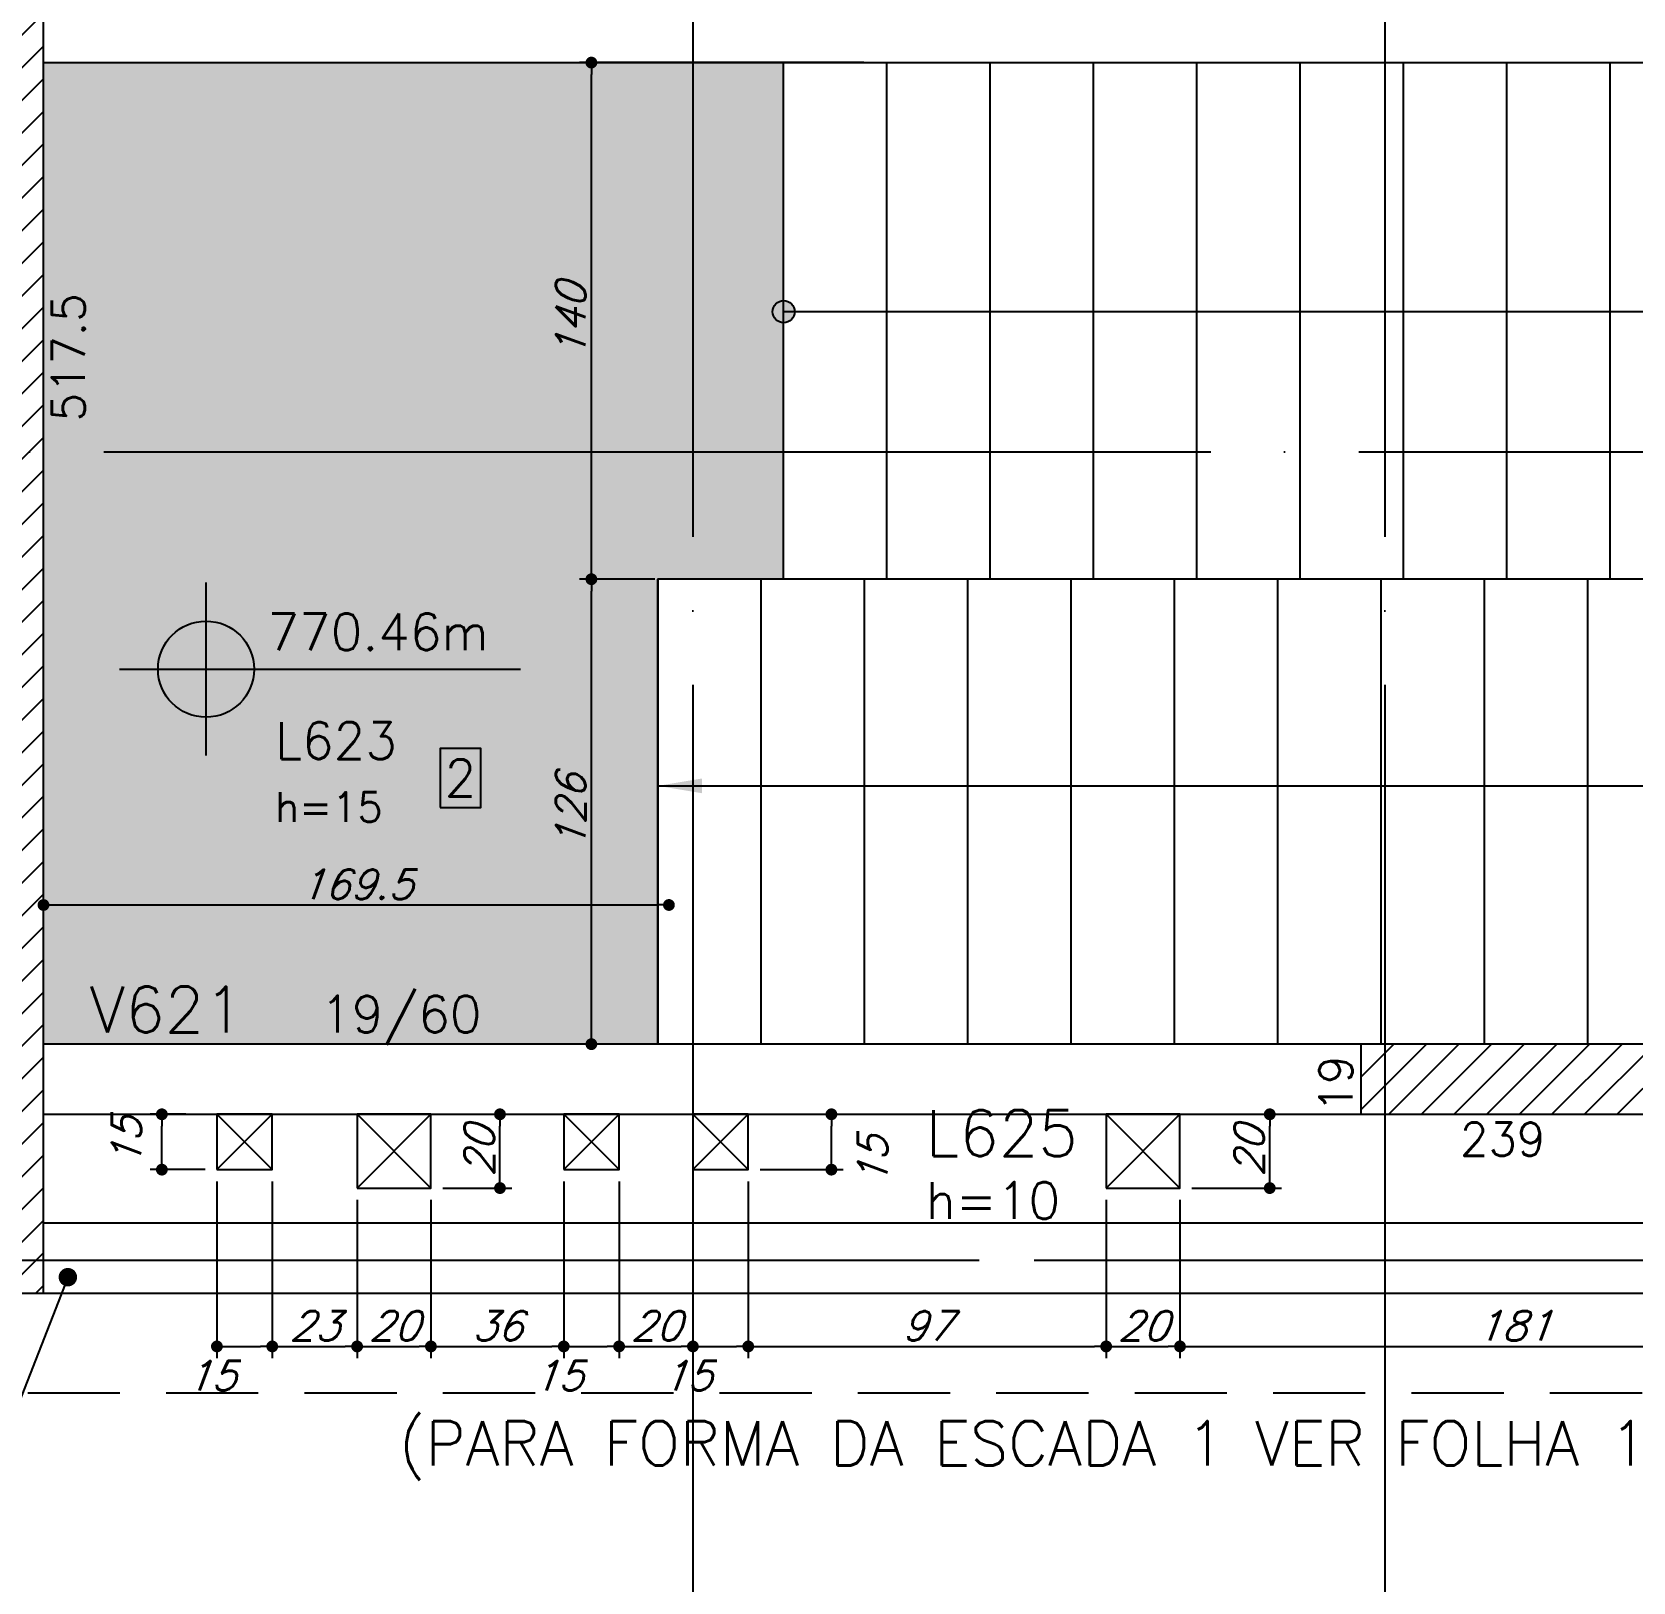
# Model space of a CAD drawing. Extents: x -4245 to 5400, y -2094 to 2406.
# Drawn here: x 15.9 to 449.8, y -102.2 to 317.8 of the extents above; entities that cross this region are included whole.
import ezdxf
from ezdxf import colors
from ezdxf.entities.mleader import LeaderData, LeaderLine
from ezdxf.enums import TextEntityAlignment as Align
from ezdxf.math import Vec2, Vec3

# ---------------------------------------------------------------- set-up
doc = ezdxf.new("R2010")
doc.units = 0
doc.header["$LTSCALE"] = 50
doc.header["$MEASUREMENT"] = 0
doc.linetypes.add('DASHED', pattern=[0.75, 0.5, -0.25])
doc.linetypes.add('EIXO', pattern=[6.8, 6, -0.4, 0, -0.4])
doc.layers.get('0').update_dxf_attribs({"linetype": 'CONTINUOUS'})
doc.layers.get('DEFPOINTS').update_dxf_attribs({"linetype": 'CONTINUOUS'})
for name, color, linetype in [('F-AUX', 2, 'CONTINUOUS'), ('F-AUX-RED', 1, 'CONTINUOUS'), ('F-COTAS', 106, 'CONTINUOUS'), ('F-COTAS-FUROS', 50, 'CONTINUOUS'), ('F-DESNIVEL-1', 254, 'CONTINUOUS'), ('F-EIXO', 12, 'EIXO'), ('F-ESCADAS', 2, 'CONTINUOUS'), ('F-LAJES', 3, 'CONTINUOUS'), ('F-LAJES-DIM', 2, 'CONTINUOUS'), ('F-LAJES-NOME', 4, 'CONTINUOUS'), ('F-NÍVEL-PLANTA', 2, 'CONTINUOUS'), ('F-PILARES-DIM', 172, 'CONTINUOUS'), ('F-PILARES-HACH', 174, 'CONTINUOUS'), ('F-PILARES-S', 170, 'CONTINUOUS'), ('F-TEXTO', 6, 'CONTINUOUS'), ('F-VIGAS', 3, 'CONTINUOUS'), ('F-VIGAS-DIM', 2, 'CONTINUOUS'), ('F-VIGAS-NOME', 4, 'CONTINUOUS'), ('F-VÃO', 1, 'CONTINUOUS')]:
    doc.layers.add(name, color=color, linetype=linetype)
doc.styles.add('CP-TEXT-INCL', font='simplex.shx', dxfattribs={"oblique": 20})
doc.styles.add('CP-TEXTO', font='simplex.shx')
doc.styles.add('MCP', font='simplex.shx')
doc.styles.add('ROMANS', font='simplex.shx')
doc.styles.get("Standard").update_dxf_attribs({"font": 'simplex.shx'})
doc.dimstyles.new('CP-COTAS-50', dxfattribs={"dimscale": 0.64, "dimtxt": 12.5, "dimasz": 5, "dimexe": 5, "dimexo": 5, "dimgap": 2.5, "dimtad": 1, "dimdec": 1, "dimdsep": 46, "dimtxsty": 'CP-TEXT-INCL', "dimblk1": 'DOT', "dimblk2": 'DOT', "dimsah": 1, "dimcen": 9, "dimclrd": 256, "dimclre": 256, "dimclrt": 256, "dimadec": 0, "dimazin": 0, "dimtfac": 1, "dimtdec": 1, "dimtmove": 2, "dimatfit": 3, "dimldrblk": 'DOT', "dimfxl": 0, "dimtolj": 1, "dimarcsym": 0})
pattern_1 = [(45, (0, 10000), (-4.4194174, 4.4194174), [])]

# ---------------------------------------------------------------- blocks, each defined once
blk = doc.blocks.new('*U12')
at = {"layer": 'F-EIXO'}
blk.add_line((0, 0), (0, -3377.88), dxfattribs=at)
at = {"layer": 'F-TEXTO', "style": 'ROMANS'}
blk.add_attdef('EIXO', text='', height=17.5, rotation=360, dxfattribs=at).set_placement((0, 28.21), align=Align.MIDDLE_CENTER)
blk = doc.blocks.new('*U16')
at = {"layer": 'F-EIXO'}
blk.add_line((0, 0), (7484.954, 0), dxfattribs=at)
at = {"layer": 'F-TEXTO', "style": 'ROMANS'}
blk.add_attdef('EIXO', text='', height=17.5, dxfattribs=at).set_placement((-28.2072, 0), align=Align.MIDDLE_CENTER)
blk = doc.blocks.new('*U10')
at = {"layer": 'F-EIXO'}
blk.add_line((0, 0), (7397, 0), dxfattribs=at)
at = {"layer": 'F-TEXTO', "style": 'ROMANS'}
blk.add_attdef('EIXO', text='', height=17.5, dxfattribs=at).set_placement((-28.2072, 0), align=Align.MIDDLE_CENTER)
blk = doc.blocks.new('_DOT')
at = {"color": 0, "linetype": 'ByBlock'}
blk.add_line((-0.5, 0), (-1, 0), dxfattribs=at)
at = {"color": 0, "linetype": 'ByBlock', "const_width": 0.5}
blk.add_lwpolyline([(-0.25, 0, 1), (0.25, 0, 1)], format="xyb", close=True, dxfattribs=at)
blk = doc.blocks.new('*D80')
at = {"layer": 'DEFPOINTS', "color": 0, "linetype": 'Continuous', "transparency": 16777216}
for p in [(19, 81.22), (188.5, 81.22), (188.5, 81.22)]:
    blk.add_point(p, dxfattribs=at)
at = {"layer": 'F-COTAS', "linetype": 'Continuous', "lineweight": -2, "transparency": 16777216}
blk.add_line((22.2, 81.22), (185.3, 81.22), dxfattribs=at)
at = {"layer": 'F-COTAS', "linetype": 'Continuous', "lineweight": -2, "transparency": 16777216, "xscale": 3.2, "yscale": 3.2, "zscale": 3.2, "rotation": 180}
blk.add_blockref('_DOT', (19, 81.22), dxfattribs=at)
at = {"layer": 'F-COTAS', "linetype": 'Continuous', "lineweight": -2, "transparency": 16777216, "xscale": 3.2, "yscale": 3.2, "zscale": 3.2}
blk.add_blockref('_DOT', (188.5, 81.22), dxfattribs=at)
at = {"layer": 'F-COTAS', "linetype": 'Continuous', "transparency": 16777216, "insert": (103.75, 86.82), "char_height": 8, "attachment_point": 5, "style": 'CP-TEXT-INCL'}
blk.add_mtext('\\A1;169.5', dxfattribs=at)
blk = doc.blocks.new('*U389')
at = {"layer": 'F-VÃO'}
for p, q in [((0, 0), (20, 20)), ((0, 20), (20, 0))]:
    blk.add_line(p, q, dxfattribs=at)
at = {"layer": 'F-VÃO', "color": 3}
blk.add_lwpolyline([(0, 0), (20, 0), (20, 20), (0, 20)], close=True, dxfattribs=at)
blk = doc.blocks.new('*U386')
at = {"layer": 'F-VÃO'}
for p, q in [((0, 0), (15, 15)), ((0, 15), (15, 0))]:
    blk.add_line(p, q, dxfattribs=at)
at = {"layer": 'F-VÃO', "color": 3}
blk.add_lwpolyline([(0, 0), (15, 0), (15, 15), (0, 15)], close=True, dxfattribs=at)
blk = doc.blocks.new('*D392')
at = {"layer": 'DEFPOINTS', "color": 0, "linetype": 'Continuous', "transparency": 16777216}
for p in [(66, 9.5), (81, 9.5), (81, -38.41)]:
    blk.add_point(p, dxfattribs=at)
at = {"layer": 'F-COTAS-FUROS', "linetype": 'Continuous', "lineweight": -2, "transparency": 16777216}
for p, q in [((66, 6.3), (66, -41.61)), ((81, 6.3), (81, -41.61)), ((69.2, -38.41), (77.8, -38.41))]:
    blk.add_line(p, q, dxfattribs=at)
at = {"layer": 'F-COTAS-FUROS', "linetype": 'Continuous', "lineweight": -2, "transparency": 16777216, "xscale": 3.2, "yscale": 3.2, "zscale": 3.2, "rotation": 180}
blk.add_blockref('_DOT', (66, -38.41), dxfattribs=at)
at = {"layer": 'F-COTAS-FUROS', "linetype": 'Continuous', "lineweight": -2, "transparency": 16777216, "xscale": 3.2, "yscale": 3.2, "zscale": 3.2}
blk.add_blockref('_DOT', (81, -38.41), dxfattribs=at)
at = {"layer": 'F-COTAS-FUROS', "linetype": 'Continuous', "transparency": 16777216, "insert": (64.41, -46.32), "char_height": 8, "attachment_point": 5, "style": 'CP-TEXT-INCL'}
blk.add_mtext('\\A1;15', dxfattribs=at)
blk = doc.blocks.new('*D393')
at = {"layer": 'DEFPOINTS', "color": 0, "linetype": 'Continuous', "transparency": 16777216}
for p in [(81, 9.5), (104, 4.5), (104, -38.41)]:
    blk.add_point(p, dxfattribs=at)
at = {"layer": 'F-COTAS-FUROS', "linetype": 'Continuous', "lineweight": -2, "transparency": 16777216}
for p, q in [((81, 6.3), (81, -41.61)), ((104, 1.3), (104, -41.61)), ((84.2, -38.41), (100.8, -38.41))]:
    blk.add_line(p, q, dxfattribs=at)
at = {"layer": 'F-COTAS-FUROS', "linetype": 'Continuous', "lineweight": -2, "transparency": 16777216, "xscale": 3.2, "yscale": 3.2, "zscale": 3.2, "rotation": 180}
blk.add_blockref('_DOT', (81, -38.41), dxfattribs=at)
at = {"layer": 'F-COTAS-FUROS', "linetype": 'Continuous', "lineweight": -2, "transparency": 16777216, "xscale": 3.2, "yscale": 3.2, "zscale": 3.2}
blk.add_blockref('_DOT', (104, -38.41), dxfattribs=at)
at = {"layer": 'F-COTAS-FUROS', "linetype": 'Continuous', "transparency": 16777216, "insert": (92.5, -32.81), "char_height": 8, "attachment_point": 5, "style": 'CP-TEXT-INCL'}
blk.add_mtext('\\A1;23', dxfattribs=at)
blk = doc.blocks.new('*D394')
at = {"layer": 'DEFPOINTS', "color": 0, "linetype": 'Continuous', "transparency": 16777216}
for p in [(104, 4.5), (124, 4.5), (124, -38.41)]:
    blk.add_point(p, dxfattribs=at)
at = {"layer": 'F-COTAS-FUROS', "linetype": 'Continuous', "lineweight": -2, "transparency": 16777216}
for p, q in [((104, 1.3), (104, -41.61)), ((124, 1.3), (124, -41.61)), ((107.2, -38.41), (120.8, -38.41))]:
    blk.add_line(p, q, dxfattribs=at)
at = {"layer": 'F-COTAS-FUROS', "linetype": 'Continuous', "lineweight": -2, "transparency": 16777216, "xscale": 3.2, "yscale": 3.2, "zscale": 3.2, "rotation": 180}
blk.add_blockref('_DOT', (104, -38.41), dxfattribs=at)
at = {"layer": 'F-COTAS-FUROS', "linetype": 'Continuous', "lineweight": -2, "transparency": 16777216, "xscale": 3.2, "yscale": 3.2, "zscale": 3.2}
blk.add_blockref('_DOT', (124, -38.41), dxfattribs=at)
at = {"layer": 'F-COTAS-FUROS', "linetype": 'Continuous', "transparency": 16777216, "insert": (114, -32.81), "char_height": 8, "attachment_point": 5, "style": 'CP-TEXT-INCL'}
blk.add_mtext('\\A1;20', dxfattribs=at)
blk = doc.blocks.new('*D395')
at = {"layer": 'DEFPOINTS', "color": 0, "linetype": 'Continuous', "transparency": 16777216}
for p in [(160, 9.5), (124, 4.5), (160, -38.41)]:
    blk.add_point(p, dxfattribs=at)
at = {"layer": 'F-COTAS-FUROS', "linetype": 'Continuous', "lineweight": -2, "transparency": 16777216}
for p, q in [((160, 6.3), (160, -41.61)), ((124, 1.3), (124, -41.61)), ((127.2, -38.41), (156.8, -38.41))]:
    blk.add_line(p, q, dxfattribs=at)
at = {"layer": 'F-COTAS-FUROS', "linetype": 'Continuous', "lineweight": -2, "transparency": 16777216, "xscale": 3.2, "yscale": 3.2, "zscale": 3.2, "rotation": 180}
blk.add_blockref('_DOT', (124, -38.41), dxfattribs=at)
at = {"layer": 'F-COTAS-FUROS', "linetype": 'Continuous', "lineweight": -2, "transparency": 16777216, "xscale": 3.2, "yscale": 3.2, "zscale": 3.2}
blk.add_blockref('_DOT', (160, -38.41), dxfattribs=at)
at = {"layer": 'F-COTAS-FUROS', "linetype": 'Continuous', "transparency": 16777216, "insert": (142, -32.81), "char_height": 8, "attachment_point": 5, "style": 'CP-TEXT-INCL'}
blk.add_mtext('\\A1;36', dxfattribs=at)
blk = doc.blocks.new('*D396')
at = {"layer": 'DEFPOINTS', "color": 0, "linetype": 'Continuous', "transparency": 16777216}
for p in [(175, 9.5), (195, 9.5), (195, -38.41)]:
    blk.add_point(p, dxfattribs=at)
at = {"layer": 'F-COTAS-FUROS', "linetype": 'Continuous', "lineweight": -2, "transparency": 16777216}
for p, q in [((175, 6.3), (175, -41.61)), ((195, 6.3), (195, -41.61)), ((178.2, -38.41), (191.8, -38.41))]:
    blk.add_line(p, q, dxfattribs=at)
at = {"layer": 'F-COTAS-FUROS', "linetype": 'Continuous', "lineweight": -2, "transparency": 16777216, "xscale": 3.2, "yscale": 3.2, "zscale": 3.2, "rotation": 180}
blk.add_blockref('_DOT', (175, -38.41), dxfattribs=at)
at = {"layer": 'F-COTAS-FUROS', "linetype": 'Continuous', "lineweight": -2, "transparency": 16777216, "xscale": 3.2, "yscale": 3.2, "zscale": 3.2}
blk.add_blockref('_DOT', (195, -38.41), dxfattribs=at)
at = {"layer": 'F-COTAS-FUROS', "linetype": 'Continuous', "transparency": 16777216, "insert": (185, -32.81), "char_height": 8, "attachment_point": 5, "style": 'CP-TEXT-INCL'}
blk.add_mtext('\\A1;20', dxfattribs=at)
blk = doc.blocks.new('*D397')
at = {"layer": 'DEFPOINTS', "color": 0, "linetype": 'Continuous', "transparency": 16777216}
for p in [(210, 9.5), (307, 4.5), (307, -38.41)]:
    blk.add_point(p, dxfattribs=at)
at = {"layer": 'F-COTAS-FUROS', "linetype": 'Continuous', "lineweight": -2, "transparency": 16777216}
for p, q in [((210, 6.3), (210, -41.61)), ((307, 1.3), (307, -41.61)), ((213.2, -38.41), (303.8, -38.41))]:
    blk.add_line(p, q, dxfattribs=at)
at = {"layer": 'F-COTAS-FUROS', "linetype": 'Continuous', "lineweight": -2, "transparency": 16777216, "xscale": 3.2, "yscale": 3.2, "zscale": 3.2, "rotation": 180}
blk.add_blockref('_DOT', (210, -38.41), dxfattribs=at)
at = {"layer": 'F-COTAS-FUROS', "linetype": 'Continuous', "lineweight": -2, "transparency": 16777216, "xscale": 3.2, "yscale": 3.2, "zscale": 3.2}
blk.add_blockref('_DOT', (307, -38.41), dxfattribs=at)
at = {"layer": 'F-COTAS-FUROS', "linetype": 'Continuous', "transparency": 16777216, "insert": (258.5, -32.81), "char_height": 8, "attachment_point": 5, "style": 'CP-TEXT-INCL'}
blk.add_mtext('\\A1;97', dxfattribs=at)
blk = doc.blocks.new('*D398')
at = {"layer": 'DEFPOINTS', "color": 0, "linetype": 'Continuous', "transparency": 16777216}
for p in [(307, 4.5), (327, 4.5), (327, -38.41)]:
    blk.add_point(p, dxfattribs=at)
at = {"layer": 'F-COTAS-FUROS', "linetype": 'Continuous', "lineweight": -2, "transparency": 16777216}
for p, q in [((307, 1.3), (307, -41.61)), ((327, 1.3), (327, -41.61)), ((310.2, -38.41), (323.8, -38.41))]:
    blk.add_line(p, q, dxfattribs=at)
at = {"layer": 'F-COTAS-FUROS', "linetype": 'Continuous', "lineweight": -2, "transparency": 16777216, "xscale": 3.2, "yscale": 3.2, "zscale": 3.2, "rotation": 180}
blk.add_blockref('_DOT', (307, -38.41), dxfattribs=at)
at = {"layer": 'F-COTAS-FUROS', "linetype": 'Continuous', "lineweight": -2, "transparency": 16777216, "xscale": 3.2, "yscale": 3.2, "zscale": 3.2}
blk.add_blockref('_DOT', (327, -38.41), dxfattribs=at)
at = {"layer": 'F-COTAS-FUROS', "linetype": 'Continuous', "transparency": 16777216, "insert": (317, -32.81), "char_height": 8, "attachment_point": 5, "style": 'CP-TEXT-INCL'}
blk.add_mtext('\\A1;20', dxfattribs=at)
blk = doc.blocks.new('*D399')
at = {"layer": 'DEFPOINTS', "color": 0, "linetype": 'Continuous', "transparency": 16777216}
for p in [(508, 9.5), (327, 4.5), (508, -38.41)]:
    blk.add_point(p, dxfattribs=at)
at = {"layer": 'F-COTAS-FUROS', "linetype": 'Continuous', "lineweight": -2, "transparency": 16777216}
for p, q in [((508, 6.3), (508, -41.61)), ((327, 1.3), (327, -41.61)), ((330.2, -38.41), (504.8, -38.41))]:
    blk.add_line(p, q, dxfattribs=at)
at = {"layer": 'F-COTAS-FUROS', "linetype": 'Continuous', "lineweight": -2, "transparency": 16777216, "xscale": 3.2, "yscale": 3.2, "zscale": 3.2, "rotation": 180}
blk.add_blockref('_DOT', (327, -38.41), dxfattribs=at)
at = {"layer": 'F-COTAS-FUROS', "linetype": 'Continuous', "lineweight": -2, "transparency": 16777216, "xscale": 3.2, "yscale": 3.2, "zscale": 3.2}
blk.add_blockref('_DOT', (508, -38.41), dxfattribs=at)
at = {"layer": 'F-COTAS-FUROS', "linetype": 'Continuous', "transparency": 16777216, "insert": (417.5, -32.81), "char_height": 8, "attachment_point": 5, "style": 'CP-TEXT-INCL'}
blk.add_mtext('\\A1;181', dxfattribs=at)
blk = doc.blocks.new('*D402')
at = {"layer": 'DEFPOINTS', "color": 0, "linetype": 'Continuous', "transparency": 16777216}
for p in [(160, 9.5), (175, 9.5), (175, -38.41)]:
    blk.add_point(p, dxfattribs=at)
at = {"layer": 'F-COTAS-FUROS', "linetype": 'Continuous', "lineweight": -2, "transparency": 16777216}
for p, q in [((160, 6.3), (160, -41.61)), ((175, 6.3), (175, -41.61)), ((163.2, -38.41), (171.8, -38.41))]:
    blk.add_line(p, q, dxfattribs=at)
at = {"layer": 'F-COTAS-FUROS', "linetype": 'Continuous', "lineweight": -2, "transparency": 16777216, "xscale": 3.2, "yscale": 3.2, "zscale": 3.2, "rotation": 180}
blk.add_blockref('_DOT', (160, -38.41), dxfattribs=at)
at = {"layer": 'F-COTAS-FUROS', "linetype": 'Continuous', "lineweight": -2, "transparency": 16777216, "xscale": 3.2, "yscale": 3.2, "zscale": 3.2}
blk.add_blockref('_DOT', (175, -38.41), dxfattribs=at)
at = {"layer": 'F-COTAS-FUROS', "linetype": 'Continuous', "transparency": 16777216, "insert": (158.41, -46.32), "char_height": 8, "attachment_point": 5, "style": 'CP-TEXT-INCL'}
blk.add_mtext('\\A1;15', dxfattribs=at)
blk = doc.blocks.new('*D403')
at = {"layer": 'DEFPOINTS', "color": 0, "linetype": 'Continuous', "transparency": 16777216}
for p in [(195, 9.5), (210, 9.5), (210, -38.41)]:
    blk.add_point(p, dxfattribs=at)
at = {"layer": 'F-COTAS-FUROS', "linetype": 'Continuous', "lineweight": -2, "transparency": 16777216}
for p, q in [((195, 6.3), (195, -41.61)), ((210, 6.3), (210, -41.61)), ((198.2, -38.41), (206.8, -38.41))]:
    blk.add_line(p, q, dxfattribs=at)
at = {"layer": 'F-COTAS-FUROS', "linetype": 'Continuous', "lineweight": -2, "transparency": 16777216, "xscale": 3.2, "yscale": 3.2, "zscale": 3.2, "rotation": 180}
blk.add_blockref('_DOT', (195, -38.41), dxfattribs=at)
at = {"layer": 'F-COTAS-FUROS', "linetype": 'Continuous', "lineweight": -2, "transparency": 16777216, "xscale": 3.2, "yscale": 3.2, "zscale": 3.2}
blk.add_blockref('_DOT', (210, -38.41), dxfattribs=at)
at = {"layer": 'F-COTAS-FUROS', "linetype": 'Continuous', "transparency": 16777216, "insert": (193.41, -46.32), "char_height": 8, "attachment_point": 5, "style": 'CP-TEXT-INCL'}
blk.add_mtext('\\A1;15', dxfattribs=at)
blk = doc.blocks.new('*D407')
at = {"layer": 'DEFPOINTS', "color": 0, "linetype": 'Continuous', "transparency": 16777216}
for p in [(334.46, 24.5), (351.33, 24.5), (327, 4.5)]:
    blk.add_point(p, dxfattribs=at)
at = {"layer": 'F-COTAS-FUROS', "linetype": 'Continuous', "lineweight": -2, "transparency": 16777216}
for p, q in [((337.66, 24.5), (354.53, 24.5)), ((351.33, 7.7), (351.33, 21.3)), ((330.2, 4.5), (354.53, 4.5))]:
    blk.add_line(p, q, dxfattribs=at)
at = {"layer": 'F-COTAS-FUROS', "linetype": 'Continuous', "lineweight": -2, "transparency": 16777216, "xscale": 3.2, "yscale": 3.2, "zscale": 3.2}
for p, rotation in [((351.33, 24.5), 90), ((351.33, 4.5), 270)]:
    blk.add_blockref('_DOT', p, dxfattribs=dict(at, rotation=rotation))
at = {"layer": 'F-COTAS-FUROS', "linetype": 'Continuous', "transparency": 16777216, "insert": (345.73, 14.5), "char_height": 8, "attachment_point": 5, "rotation": 90, "style": 'CP-TEXT-INCL'}
blk.add_mtext('\\A1;20', dxfattribs=at)
blk = doc.blocks.new('*D408')
at = {"layer": 'DEFPOINTS', "color": 0, "linetype": 'Continuous', "transparency": 16777216}
for p in [(218.86, 24.5), (232.53, 24.5), (210, 9.5)]:
    blk.add_point(p, dxfattribs=at)
at = {"layer": 'F-COTAS-FUROS', "linetype": 'Continuous', "lineweight": -2, "transparency": 16777216}
for p, q in [((222.06, 24.5), (235.73, 24.5)), ((232.53, 12.7), (232.53, 21.3)), ((213.2, 9.5), (235.73, 9.5))]:
    blk.add_line(p, q, dxfattribs=at)
at = {"layer": 'F-COTAS-FUROS', "linetype": 'Continuous', "lineweight": -2, "transparency": 16777216, "xscale": 3.2, "yscale": 3.2, "zscale": 3.2}
for p, rotation in [((232.53, 24.5), 90), ((232.53, 9.5), 270)]:
    blk.add_blockref('_DOT', p, dxfattribs=dict(at, rotation=rotation))
at = {"layer": 'F-COTAS-FUROS', "linetype": 'Continuous', "transparency": 16777216, "insert": (243.7, 11.84), "char_height": 8, "attachment_point": 5, "rotation": 90, "style": 'CP-TEXT-INCL'}
blk.add_mtext('\\A1;15', dxfattribs=at)
blk = doc.blocks.new('*D409')
at = {"layer": 'DEFPOINTS', "color": 0, "linetype": 'Continuous', "transparency": 16777216}
for p in [(124, 24.5), (142.71, 24.5), (124, 4.5)]:
    blk.add_point(p, dxfattribs=at)
at = {"layer": 'F-COTAS-FUROS', "linetype": 'Continuous', "lineweight": -2, "transparency": 16777216}
for p, q in [((127.2, 24.5), (145.91, 24.5)), ((142.71, 7.7), (142.71, 21.3)), ((127.2, 4.5), (145.91, 4.5))]:
    blk.add_line(p, q, dxfattribs=at)
at = {"layer": 'F-COTAS-FUROS', "linetype": 'Continuous', "lineweight": -2, "transparency": 16777216, "xscale": 3.2, "yscale": 3.2, "zscale": 3.2}
for p, rotation in [((142.71, 24.5), 90), ((142.71, 4.5), 270)]:
    blk.add_blockref('_DOT', p, dxfattribs=dict(at, rotation=rotation))
at = {"layer": 'F-COTAS-FUROS', "linetype": 'Continuous', "transparency": 16777216, "insert": (137.11, 14.5), "char_height": 8, "attachment_point": 5, "rotation": 90, "style": 'CP-TEXT-INCL'}
blk.add_mtext('\\A1;20', dxfattribs=at)
blk = doc.blocks.new('*D410')
at = {"layer": 'DEFPOINTS', "color": 0, "linetype": 'Continuous', "transparency": 16777216}
for p in [(51.08, 24.5), (60.79, 24.5), (66, 9.5)]:
    blk.add_point(p, dxfattribs=at)
at = {"layer": 'F-COTAS-FUROS', "linetype": 'Continuous', "lineweight": -2, "transparency": 16777216}
for p, q in [((57.59, 24.5), (47.88, 24.5)), ((51.08, 12.7), (51.08, 21.3)), ((62.8, 9.5), (47.88, 9.5))]:
    blk.add_line(p, q, dxfattribs=at)
at = {"layer": 'F-COTAS-FUROS', "linetype": 'Continuous', "lineweight": -2, "transparency": 16777216, "xscale": 3.2, "yscale": 3.2, "zscale": 3.2}
for p, rotation in [((51.08, 24.5), 90), ((51.08, 9.5), 270)]:
    blk.add_blockref('_DOT', p, dxfattribs=dict(at, rotation=rotation))
at = {"layer": 'F-COTAS-FUROS', "linetype": 'Continuous', "transparency": 16777216, "insert": (41.48, 17), "char_height": 8, "attachment_point": 5, "rotation": 90, "style": 'CP-TEXT-INCL'}
blk.add_mtext('\\A1;15', dxfattribs=at)
blk = doc.blocks.new('*D426')
at = {"layer": 'DEFPOINTS', "color": 0, "linetype": 'Continuous', "transparency": 16777216}
for p in [(167.49, 169.5), (187.84, 169.5), (187.84, 43.5)]:
    blk.add_point(p, dxfattribs=at)
at = {"layer": 'F-COTAS', "linetype": 'Continuous', "lineweight": -2, "transparency": 16777216}
for p, q in [((184.64, 169.5), (164.29, 169.5)), ((167.49, 46.7), (167.49, 166.3)), ((184.64, 43.5), (164.29, 43.5))]:
    blk.add_line(p, q, dxfattribs=at)
at = {"layer": 'F-COTAS', "linetype": 'Continuous', "lineweight": -2, "transparency": 16777216, "xscale": 3.2, "yscale": 3.2, "zscale": 3.2}
for p, rotation in [((167.49, 169.5), 90), ((167.49, 43.5), 270)]:
    blk.add_blockref('_DOT', p, dxfattribs=dict(at, rotation=rotation))
at = {"layer": 'F-COTAS', "linetype": 'Continuous', "transparency": 16777216, "insert": (161.89, 106.5), "char_height": 8, "attachment_point": 5, "rotation": 90, "style": 'CP-TEXT-INCL'}
blk.add_mtext('\\A1;126', dxfattribs=at)
blk = doc.blocks.new('*D427')
at = {"layer": 'DEFPOINTS', "color": 0, "linetype": 'Continuous', "transparency": 16777216}
for p in [(167.49, 309.5), (244.5, 309.5), (185.5, 169.5)]:
    blk.add_point(p, dxfattribs=at)
at = {"layer": 'F-COTAS', "linetype": 'Continuous', "lineweight": -2, "transparency": 16777216}
for p, q in [((241.3, 309.5), (164.29, 309.5)), ((167.49, 172.7), (167.49, 306.3)), ((182.3, 169.5), (164.29, 169.5))]:
    blk.add_line(p, q, dxfattribs=at)
at = {"layer": 'F-COTAS', "linetype": 'Continuous', "lineweight": -2, "transparency": 16777216, "xscale": 3.2, "yscale": 3.2, "zscale": 3.2}
for p, rotation in [((167.49, 309.5), 90), ((167.49, 169.5), 270)]:
    blk.add_blockref('_DOT', p, dxfattribs=dict(at, rotation=rotation))
at = {"layer": 'F-COTAS', "linetype": 'Continuous', "transparency": 16777216, "insert": (161.89, 239.5), "char_height": 8, "attachment_point": 5, "rotation": 90, "style": 'CP-TEXT-INCL'}
blk.add_mtext('\\A1;140', dxfattribs=at)
blk = doc.blocks.new('*U425')
at = {"layer": 'F-LAJES-DIM', "color": 1}
blk.add_lwpolyline([(0, 0), (11, 0), (11, 16), (0, 16)], close=True, dxfattribs=at)
at = {"layer": 'F-LAJES-DIM', "style": 'MCP'}
blk.add_attdef('DIM', text='', height=10, dxfattribs=at).set_placement((5.5, 8), align=Align.MIDDLE_CENTER)
blk = doc.blocks.new('Nível - Planta')
at = {"layer": 'F-NÍVEL-PLANTA'}
h = blk.add_hatch(color=71, dxfattribs=at)
h.paths.add_polyline_path([(0, 0), (0, 0.2604, 0.414214), (-0.2604, 0)])
h.paths.add_polyline_path([(0.2604, 0), (0, 0), (0, -0.2604, 0.414214)])
for p, q in [((0, -0.4688), (0, 0.4688)), ((-0.4688, 0), (1.704, 0))]:
    blk.add_line(p, q, dxfattribs=at)
blk.add_circle((0, 0), 0.2604, dxfattribs=at)
at = {"layer": 'F-TEXTO', "color": 3, "style": 'MCP'}
blk.add_attdef('NÍVEL', (0.3329, 0.1021), '', height=0.2, dxfattribs=at)

msp = doc.modelspace()

# ---------------------------------------------------------------- hatches: boundary and pattern name
at = {"layer": 'F-AUX'}
h = msp.add_hatch(color=1, dxfattribs=at)
edge = h.paths.add_edge_path()
edge.add_arc((219.6, 242), 3, 0, 360)
at = {"layer": 'F-DESNIVEL-1'}
h = msp.add_hatch(color=256, dxfattribs=at)
h.dxf.hatch_style = 1
h.paths.add_polyline_path([(185.5, 169.5), (219.5, 169.5), (219.5, 309.5), (19, 309.5), (19, 43.5), (185.5, 43.5)])
at = {"layer": 'F-PILARES-HACH', "linetype": 'Continuous'}
h = msp.add_hatch(dxfattribs=at)
h.set_pattern_fill('ANSI31', color=256, scale=50, style=0)
h.set_pattern_definition(pattern_1)
h.paths.add_polyline_path([(19, -24), (19, 493.5), (0, 493.5), (0, 0), (-219, 0), (-219, -24)], flags=16)
h = msp.add_hatch(dxfattribs=at)
h.set_pattern_fill('ANSI31', color=256, scale=50, style=0)
h.set_pattern_definition(pattern_1)
h.paths.add_polyline_path([(615, 24.5), (615, 493.5), (596, 493.5), (596, 43.5), (376, 43.5), (376, 24.5)], flags=16)

# ---------------------------------------------------------------- linework, layer by layer
at = {"layer": 'F-AUX', "color": 1}
msp.add_lwpolyline([(185.5, 113.5), (513.115, 113.5), (513.115, 242), (219.6, 242)], dxfattribs=at)
msp.add_circle((219.6, 242), 3, dxfattribs=at)
msp.add_solid([(197.5, 111.5), (185.5, 113.5), (197.5, 115.5)], dxfattribs=at)
at = {"layer": 'F-AUX-RED', "color": 4, "linetype": 'DASHED'}
msp.add_lwpolyline([(-48.962, 347.176), (677.224, 347.176), (677.224, -51.113), (-48.962, -51.113)], close=True, dxfattribs=at)
at = {"layer": 'F-EIXO'}
msp.add_line((-3768.53, -15), (3691.239, -15), dxfattribs=at)
at = {"layer": 'F-ESCADAS', "linetype": 'Continuous'}
for points in [[(219.5, 309.5), (219.5, 169.5)], [(247.5, 309.5), (247.5, 169.5)], [(275.5, 309.5), (275.5, 169.5)], [(303.5, 309.5), (303.5, 169.5)], [(331.5, 309.5), (331.5, 169.5)], [(359.5, 309.5), (359.5, 169.5)], [(387.5, 309.5), (387.5, 169.5)], [(415.5, 309.5), (415.5, 169.5)], [(443.5, 309.5), (443.5, 169.5)], [(185.5, 43.5), (185.5, 169.5)], [(464.319, 169.5), (186.5, 169.5)], [(213.5, 43.5), (213.5, 169.5)], [(241.5, 43.5), (241.5, 169.5)], [(269.5, 43.5), (269.5, 169.5)], [(297.5, 43.5), (297.5, 169.5)], [(325.5, 43.5), (325.5, 169.5)], [(353.5, 43.5), (353.5, 169.5)], [(381.5, 43.5), (381.5, 169.5)], [(409.5, 43.5), (409.5, 169.5)], [(437.5, 43.5), (437.5, 169.5)]]:
    msp.add_lwpolyline(points, dxfattribs=at)
at = {"layer": 'F-LAJES'}
msp.add_lwpolyline([(186.5, 43.5), (19, 43.5), (19, 309.5), (219.5, 309.5), (219.5, 169.5), (185.5, 169.5), (185.5, 43.5)], dxfattribs=at)
at = {"layer": 'F-PILARES-S', "linetype": 'Continuous'}
for points in [[(19, -24), (19, 493.5), (0, 493.5), (0, 0), (-219, 0), (-219, -24), (19, -24)], [(615, 24.5), (615, 493.5), (596, 493.5), (596, 43.5), (376, 43.5), (376, 24.5), (615, 24.5)]]:
    msp.add_lwpolyline(points, dxfattribs=at)
at = {"layer": 'F-VIGAS'}
for points in [[(19, 309.5), (299, 309.5)], [(299, 309.5), (445.5, 309.5)], [(445.5, 309.5), (596, 309.5)], [(376, 43.5), (19, 43.5)], [(19, 24.5), (376, 24.5)], [(596, -5), (19, -5)], [(19, -24), (615, -24)]]:
    msp.add_lwpolyline(points, dxfattribs=at)

# ---------------------------------------------------------------- block references
at = {"layer": 'F-EIXO', "linetype": 'Continuous'}
for name, p in [('*U12', (195, 1841.357)), ('*U12', (382.5, 1841.357)), ('*U10', (-3705.761, 204)), ('*U16', (-3793.715, -15))]:
    msp.add_blockref(name, p, dxfattribs=at)
at = {"layer": 'F-LAJES-DIM', "linetype": 'Continuous'}
msp.add_blockref('*U425', (126.503, 107.656), dxfattribs=at).add_auto_attribs({'DIM': '2'})
at = {"layer": 'F-NÍVEL-PLANTA', "linetype": 'Continuous', "xscale": 50, "yscale": 50, "zscale": 50}
msp.add_blockref('Nível - Planta', (63.06, 145.13), dxfattribs=at).add_auto_attribs({'NÍVEL': '770.46m'})
at = {"layer": 'F-VÃO', "linetype": 'Continuous'}
for name, p in [('*U386', (66, 9.5)), ('*U389', (104, 4.5)), ('*U386', (160, 9.5)), ('*U386', (195, 9.5)), ('*U389', (307, 4.5))]:
    msp.add_blockref(name, p, dxfattribs=at)

# ---------------------------------------------------------------- texts
at = {"layer": 'F-LAJES-DIM', "linetype": 'Continuous', "style": 'MCP'}
for s, height, p in [('h=15', 8, (81.779, 103.76)), ('h=10', 10, (258.088, -3.857))]:
    msp.add_text(s, height=height, dxfattribs=at).set_placement(p)
at = {"layer": 'F-LAJES-NOME', "linetype": 'Continuous', "style": 'MCP'}
for s, height, p in [('L623', 10, (81.779, 120.76)), ('L625', 12.5, (258.088, 13.143))]:
    msp.add_text(s, height=height, dxfattribs=at).set_placement(p)
at = {"layer": 'F-PILARES-DIM', "linetype": 'Continuous', "style": 'MCP'}
for s, p in [('517.5', (30.25, 212.25)), ('19', (373.75, 25))]:
    msp.add_text(s, height=9, rotation=90, dxfattribs=at).set_placement(p)
msp.add_text('239', height=9, dxfattribs=at).set_placement((402.88, 13.25))
at = {"layer": 'F-TEXTO', "color": 3, "insert": (-20.395, -58.639), "char_height": 12, "width": 687.52044, "attachment_point": 1, "style": 'CP-TEXTO'}
msp.add_mtext('\\pi135.76022;(PARA FORMA DA ESCADA 1 VER FOLHA 19)', dxfattribs=at)
at = {"layer": 'F-VIGAS-DIM', "linetype": 'Continuous', "style": 'MCP'}
msp.add_text('19/60', height=10, dxfattribs=at).set_placement((94, 46.625))
at = {"layer": 'F-VIGAS-NOME', "linetype": 'Continuous', "style": 'MCP'}
msp.add_text('V621', height=12.5, dxfattribs=at).set_placement((31.5, 46.625))

# ---------------------------------------------------------------- dimensions: what is measured, and where the dimension line sits
at = {"layer": 'F-COTAS', "linetype": 'Continuous'}
for base, p1, p2, angle, picture, middle in [((167.491, 309.5), (185.5, 169.5), (244.5, 309.5), 90, '*D427', (161.891, 239.5)), ((167.489, 169.5), (187.84, 43.5), (187.84, 169.5), 90, '*D426', (161.889, 106.5)), ((188.5, 81.22), (19, 81.22), (188.5, 81.22), 180, '*D80', (103.75, 86.82))]:
    dim = msp.add_linear_dim(base=base, p1=p1, p2=p2, angle=angle, dimstyle='CP-COTAS-50', dxfattribs=at)
    dim.commit()
    dim.dimension.update_dxf_attribs({"geometry": picture, "text_midpoint": middle})
at = {"layer": 'F-COTAS-FUROS', "linetype": 'Continuous'}
for base, p1, p2, picture, middle in [((51.076, 24.5), (66, 9.5), (60.794, 24.5), '*D410', (41.476, 17)), ((142.708, 24.5), (124, 4.5), (124, 24.5), '*D409', (137.108, 14.5)), ((351.327, 24.5), (327, 4.5), (334.46, 24.5), '*D407', (345.727, 14.5))]:
    dim = msp.add_linear_dim(base=base, p1=p1, p2=p2, angle=90, dimstyle='CP-COTAS-50', override={"dimfxl": 7.5}, dxfattribs=at)
    dim.commit()
    dim.dimension.update_dxf_attribs({"geometry": picture, "text_midpoint": middle})
dim = msp.add_linear_dim(base=(232.533, 24.5), p1=(210, 9.5), p2=(218.856, 24.5), angle=90, dimstyle='CP-COTAS-50', override={"dimfxl": 7.5}, dxfattribs=at)
dim.commit()
dim.dimension.update_dxf_attribs({"geometry": '*D408', "text_midpoint": (243.702, 11.838), "dimtype": 160})
for base, p1, p2, picture, middle in [((81, -38.415), (66, 9.5), (81, 9.5), '*D392', (64.414, -46.319)), ((175, -38.415), (160, 9.5), (175, 9.5), '*D402', (158.414, -46.319)), ((210, -38.415), (195, 9.5), (210, 9.5), '*D403', (193.414, -46.319))]:
    dim = msp.add_linear_dim(base=base, p1=p1, p2=p2, dimstyle='CP-COTAS-50', override={"dimfxl": 7.5}, dxfattribs=at)
    dim.commit()
    dim.dimension.update_dxf_attribs({"geometry": picture, "text_midpoint": middle, "dimtype": 160})
for base, p1, p2, picture, middle in [((104, -38.415), (81, 9.5), (104, 4.5), '*D393', (92.5, -32.815)), ((160, -38.415), (124, 4.5), (160, 9.5), '*D395', (142, -32.815)), ((195, -38.415), (175, 9.5), (195, 9.5), '*D396', (185, -32.815)), ((307, -38.415), (210, 9.5), (307, 4.5), '*D397', (258.5, -32.815)), ((508, -38.415), (327, 4.5), (508, 9.5), '*D399', (417.5, -32.815)), ((124, -38.415), (104, 4.5), (124, 4.5), '*D394', (114, -32.815)), ((327, -38.415), (307, 4.5), (327, 4.5), '*D398', (317, -32.815))]:
    dim = msp.add_linear_dim(base=base, p1=p1, p2=p2, dimstyle='CP-COTAS-50', override={"dimfxl": 7.5}, dxfattribs=at)
    dim.commit()
    dim.dimension.update_dxf_attribs({"geometry": picture, "text_midpoint": middle})

# ---------------------------------------------------------------- leaders
at = {"layer": 'F-AUX-RED', "linetype": 'Continuous'}
ml = msp.add_multileader_mtext('Standard', dxfattribs=at)
ml.set_content('', color=256)
ml.set_leader_properties()
ml.set_arrow_properties(name='DOT')
ml.build(insert=Vec2(0, 0))
ml.multileader.update_dxf_attribs({"text_right_attachment_type": 6, "dogleg_length": 0.36, "arrow_head_size": 5})
ctx = ml.context
ctx.base_point, ctx.char_height, ctx.arrow_head_size, ctx.landing_gap_size, ctx.plane_origin = Vec3(-42.816, -71.868), 0.18, 5, 0.09, Vec3(25.608, -19.644)
ctx.right_attachment, ctx.text_align_type = 6, 2
notes = []
notes.append((ctx, [(0, (1, 1, 0), (5.127, -71.958), (-1, 0), 47.764, [(0, [(25.608, -19.644)], 0, [])])]))
ctx.mtext.insert, ctx.mtext.alignment, ctx.mtext.flow_direction = Vec3(-42.726, -71.778), 3, 5
for ctx, leaders in notes:
    for number, flags, end, landing, length, lines in leaders:
        leader = LeaderData()
        leader.index, (leader.has_last_leader_line, leader.has_dogleg_vector, leader.attachment_direction) = number, flags
        leader.last_leader_point, leader.dogleg_vector, leader.dogleg_length = Vec3(end), Vec3(landing), length
        for number, points, colour, breaks in lines:
            line = LeaderLine()
            line.index, line.vertices, line.color, line.breaks = number, Vec3.list(points), colors.encode_raw_color(colour), breaks
            leader.lines.append(line)
        ctx.leaders.append(leader)

doc.saveas('drawing.dxf')
